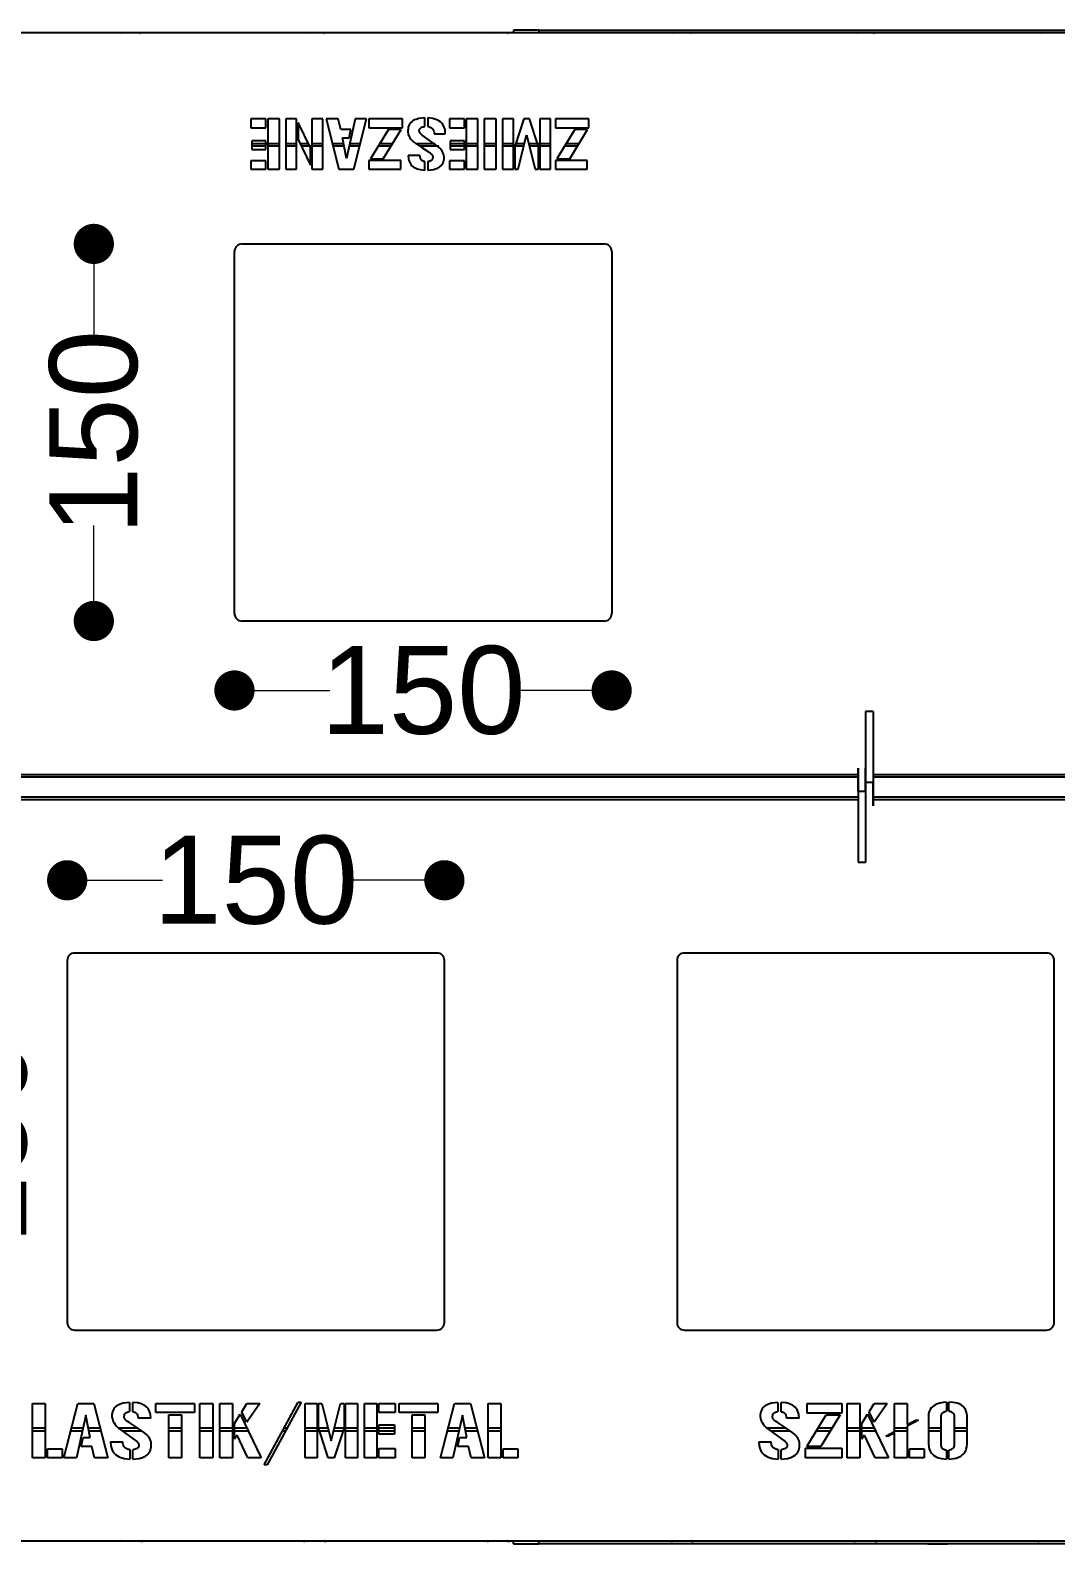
# Model space of a CAD drawing. Header units: millimetres. Extents: x 10366 to 13995, y 24552 to 29685.
# Drawn here: x 12504 to 12911, y 26427 to 27029 of the extents above; entities that cross this region are included whole.
import ezdxf

# ---------------------------------------------------------------- set-up
doc = ezdxf.new("R2010")
doc.units = ezdxf.units.MM
doc.header["$LTSCALE"] = 3
doc.layers.add('DomyÅ›lny', color=7, linetype='Continuous')
doc.styles.get("Standard").update_dxf_attribs({"font": 'arial.ttf'})
doc.dimstyles.new('MATEUSZ', dxfattribs={"dimtxt": 35, "dimasz": 16, "dimexe": 0.18, "dimexo": 0.0625, "dimgap": 0.09, "dimtad": 0, "dimdec": 0, "dimdsep": 46, "dimtxsty": 'Standard', "dimblk": 'DOT', "dimcen": 0.09, "dimse1": 1, "dimse2": 1, "dimadec": 0, "dimazin": 0, "dimtfac": 1, "dimtdec": 0, "dimtofl": 0, "dimtmove": 0, "dimatfit": 3, "dimfxl": 1, "dimtolj": 1, "dimtzin": 0, "dimlwd": 9, "dimlwe": 9, "dimarcsym": 0})

# ---------------------------------------------------------------- blocks, each defined once
blk = doc.blocks.new('_Dot')
at = {"color": 0, "linetype": 'ByBlock', "lineweight": -2}
blk.add_line((-0.5, 0), (-1, 0), dxfattribs=at)
at = {"color": 0, "linetype": 'ByBlock', "const_width": 0.5}
blk.add_lwpolyline([(-0.25, 0, 1), (0.25, 0, 1)], format="xyb", close=True, dxfattribs=at)
blk = doc.blocks.new('*D21')
at = {"color": 0, "lineweight": 9, "transparency": 16777216}
for p, q in [((12600.83, 26765.96), (12622.78, 26765.96)), ((12718.83, 26765.96), (12696.88, 26765.96))]:
    blk.add_line(p, q, dxfattribs=at)
at = {"layer": 'Defpoints', "color": 0, "transparency": 16777216}
for p in [(12584.83, 26940.59), (12734.83, 26940.59), (12734.83, 26765.96)]:
    blk.add_point(p, dxfattribs=at)
at = {"color": 0, "lineweight": 9, "transparency": 16777216, "xscale": 16, "yscale": 16, "zscale": 16, "rotation": 180}
blk.add_blockref('_Dot', (12584.83, 26765.96), dxfattribs=at)
at = {"color": 0, "lineweight": 9, "transparency": 16777216, "xscale": 16, "yscale": 16, "zscale": 16}
blk.add_blockref('_Dot', (12734.83, 26765.96), dxfattribs=at)
at = {"color": 0, "transparency": 16777216, "insert": (12659.83, 26765.96), "char_height": 35, "attachment_point": 5}
blk.add_mtext('\\A1;150', dxfattribs=at)
blk = doc.blocks.new('*D22')
at = {"color": 0, "lineweight": 9, "transparency": 16777216}
for p, q in [((12528.9, 26927.59), (12528.9, 26905.64)), ((12528.9, 26809.59), (12528.9, 26831.54))]:
    blk.add_line(p, q, dxfattribs=at)
at = {"layer": 'Defpoints', "color": 0, "transparency": 16777216}
for p in [(12587.83, 26943.59), (12528.9, 26793.59), (12587.83, 26793.59)]:
    blk.add_point(p, dxfattribs=at)
at = {"color": 0, "lineweight": 9, "transparency": 16777216, "xscale": 16, "yscale": 16, "zscale": 16}
for p, rotation in [((12528.9, 26943.59), 90), ((12528.9, 26793.59), 270)]:
    blk.add_blockref('_Dot', p, dxfattribs=dict(at, rotation=rotation))
at = {"color": 0, "transparency": 16777216, "insert": (12528.9, 26868.59), "char_height": 35, "attachment_point": 5, "rotation": 90}
blk.add_mtext('\\A1;150', dxfattribs=at)
blk = doc.blocks.new('*D23')
at = {"color": 0, "lineweight": 9, "transparency": 16777216}
for p, q in [((12484.83, 26645.53), (12484.83, 26623.58)), ((12484.83, 26527.53), (12484.83, 26549.49))]:
    blk.add_line(p, q, dxfattribs=at)
at = {"layer": 'Defpoints', "color": 0, "transparency": 16777216}
for p in [(12665.31, 26661.53), (12484.83, 26511.53), (12665.31, 26511.53)]:
    blk.add_point(p, dxfattribs=at)
at = {"color": 0, "lineweight": 9, "transparency": 16777216, "xscale": 16, "yscale": 16, "zscale": 16}
for p, rotation in [((12484.83, 26661.53), 90), ((12484.83, 26511.53), 270)]:
    blk.add_blockref('_Dot', p, dxfattribs=dict(at, rotation=rotation))
at = {"color": 0, "transparency": 16777216, "insert": (12484.83, 26586.53), "char_height": 35, "attachment_point": 5, "rotation": 90}
blk.add_mtext('\\A1;150', dxfattribs=at)
blk = doc.blocks.new('*D24')
at = {"color": 0, "lineweight": 9, "transparency": 16777216}
for p, q in [((12534.31, 26690.46), (12556.26, 26690.46)), ((12652.31, 26690.46), (12630.36, 26690.46))]:
    blk.add_line(p, q, dxfattribs=at)
at = {"layer": 'Defpoints', "color": 0, "transparency": 16777216}
for p in [(12668.31, 26690.46), (12518.31, 26658.53), (12668.31, 26658.53)]:
    blk.add_point(p, dxfattribs=at)
at = {"color": 0, "lineweight": 9, "transparency": 16777216, "xscale": 16, "yscale": 16, "zscale": 16, "rotation": 180}
blk.add_blockref('_Dot', (12518.31, 26690.46), dxfattribs=at)
at = {"color": 0, "lineweight": 9, "transparency": 16777216, "xscale": 16, "yscale": 16, "zscale": 16}
blk.add_blockref('_Dot', (12668.31, 26690.46), dxfattribs=at)
at = {"color": 0, "transparency": 16777216, "insert": (12593.31, 26690.46), "char_height": 35, "attachment_point": 5}
blk.add_mtext('\\A1;150', dxfattribs=at)

msp = doc.modelspace()

# ---------------------------------------------------------------- linework, layer by layer
at = {"layer": 'DomyÅ›lny'}
for p, q in [((13232.81, 27027.56), (12438.81, 27027.56)), ((12695.81, 27028.56), (12695.81, 27027.56)), ((12705.81, 27028.56), (12965.81, 27028.56)), ((12705.81, 27028.56), (12705.81, 27027.56)), ((12660.57, 26990.24), (12660.57, 26993.69)), ((12661.67, 26993.69), (12661.67, 26990.23)), ((12591.35, 26993.27), (12591.35, 26989.82)), ((12597.35, 26993.27), (12591.35, 26993.27)), ((12591.35, 26989.82), (12597.35, 26989.82)), ((12597.35, 26989.82), (12597.35, 26993.27)), ((12598.06, 26993.27), (12598.06, 26973.27)), ((12602.68, 26993.27), (12598.06, 26993.27)), ((12602.68, 26973.27), (12602.68, 26993.27)), ((12605.21, 26993.27), (12605.21, 26973.27)), ((12609.54, 26993.27), (12605.21, 26993.27)), ((12609.55, 26973.27), (12609.54, 26993.27)), ((12610.12, 26991.92), (12610.12, 26985.06)), ((12615.08, 26981.81), (12610.12, 26991.92)), ((12615.65, 26993.27), (12615.65, 26973.27)), ((12619.94, 26993.27), (12615.65, 26993.27)), ((12619.94, 26973.27), (12619.94, 26993.27)), ((12621.33, 26993.27), (12626.4, 26973.27)), ((12626.13, 26993.27), (12621.33, 26993.27)), ((12627.1, 26989.06), (12626.13, 26993.27)), ((12631.06, 26989.06), (12627.1, 26989.06)), ((12632.83, 26993.27), (12629.33, 26977.62)), ((12630.38, 26985.76), (12631.06, 26989.06)), ((12632.32, 26973.27), (12637.39, 26993.27)), ((12637.39, 26993.27), (12632.83, 26993.27)), ((12638.32, 26993.27), (12638.32, 26989.73)), ((12651.64, 26993.27), (12638.32, 26993.27)), ((12638.32, 26989.73), (12651.67, 26989.73)), ((12646.04, 26989.04), (12638.91, 26977.46)), ((12643.99, 26977.46), (12651.13, 26989.04)), ((12651.13, 26989.04), (12646.04, 26989.04)), ((12651.67, 26989.73), (12651.64, 26993.27)), ((12670.28, 26993.27), (12670.28, 26989.82)), ((12676.29, 26993.27), (12670.28, 26993.27)), ((12670.28, 26989.82), (12676.29, 26989.82)), ((12676.29, 26989.82), (12676.29, 26993.27)), ((12676.99, 26993.27), (12676.99, 26973.27)), ((12681.61, 26993.27), (12676.99, 26993.27)), ((12681.61, 26973.27), (12681.61, 26993.27)), ((12688.87, 26993.27), (12684.16, 26993.27)), ((12684.16, 26993.27), (12684.16, 26973.27)), ((12688.87, 26973.27), (12688.87, 26993.27)), ((12691.39, 26993.27), (12691.39, 26973.27)), ((12695.73, 26993.27), (12691.39, 26993.27)), ((12695.73, 26973.27), (12695.73, 26993.27)), ((12699.94, 26993.27), (12696.26, 26982.29)), ((12702.12, 26993.27), (12699.94, 26993.27)), ((12705.69, 26982.17), (12702.12, 26993.27)), ((12706.2, 26993.27), (12706.2, 26973.27)), ((12710.51, 26993.27), (12706.2, 26993.27)), ((12710.51, 26973.27), (12710.51, 26993.27)), ((12712.46, 26993.27), (12712.46, 26989.73)), ((12725.77, 26993.27), (12712.46, 26993.27)), ((12712.46, 26989.73), (12725.8, 26989.73)), ((12720.17, 26989.04), (12713.05, 26977.46)), ((12718.13, 26977.46), (12725.26, 26989.04)), ((12725.26, 26989.04), (12720.17, 26989.04)), ((12725.8, 26989.73), (12725.77, 26993.27)), ((12597.35, 26984.53), (12591.69, 26984.53)), ((12591.69, 26984.53), (12591.69, 26981.19)), ((12591.69, 26983.59), (12598.06, 26983.59)), ((12591.69, 26982.59), (12597.35, 26982.59)), ((12597.35, 26981.19), (12597.35, 26984.53)), ((12598.06, 26983.59), (12602.68, 26983.59)), ((12598.06, 26982.59), (12602.68, 26982.59)), ((12605.21, 26983.59), (12609.54, 26983.59)), ((12605.21, 26982.59), (12609.54, 26982.59)), ((12610.12, 26985.06), (12615.08, 26974.86)), ((12610.83, 26983.59), (12614.21, 26983.59)), ((12611.32, 26982.59), (12615.65, 26982.59)), ((12615.08, 26974.86), (12615.08, 26981.81)), ((12615.65, 26983.59), (12619.94, 26983.59)), ((12615.65, 26982.59), (12619.94, 26982.59)), ((12623.79, 26983.59), (12628.16, 26983.59)), ((12624.04, 26982.59), (12628.36, 26982.59)), ((12627.74, 26985.76), (12630.38, 26985.76)), ((12629.33, 26977.62), (12627.74, 26985.76)), ((12630.44, 26982.59), (12634.68, 26982.59)), ((12630.66, 26983.59), (12634.94, 26983.59)), ((12642.07, 26982.59), (12647.15, 26982.59)), ((12642.68, 26983.59), (12647.77, 26983.59)), ((12657.02, 26983.59), (12664.63, 26983.59)), ((12658.42, 26982.59), (12666.12, 26982.59)), ((12664.24, 26987.35), (12668.67, 26987.35)), ((12676.29, 26984.53), (12670.63, 26984.53)), ((12670.63, 26984.53), (12670.63, 26981.19)), ((12670.63, 26983.59), (12676.99, 26983.59)), ((12670.63, 26982.59), (12676.29, 26982.59)), ((12676.29, 26981.19), (12676.29, 26984.53)), ((12676.99, 26983.59), (12681.61, 26983.59)), ((12676.99, 26982.59), (12681.61, 26982.59)), ((12684.16, 26983.59), (12688.87, 26983.59)), ((12684.16, 26982.59), (12688.87, 26982.59)), ((12691.39, 26983.59), (12695.73, 26983.59)), ((12691.39, 26982.59), (12699.87, 26982.59)), ((12696.26, 26982.29), (12696.26, 26973.27)), ((12696.69, 26983.59), (12700.12, 26983.59)), ((12697.59, 26973.27), (12700.96, 26987.02)), ((12700.96, 26987.02), (12704.39, 26973.27)), ((12701.82, 26983.59), (12706.2, 26983.59)), ((12702.07, 26982.59), (12706.2, 26982.59)), ((12705.69, 26973.27), (12705.69, 26982.17)), ((12706.2, 26983.59), (12710.51, 26983.59)), ((12706.2, 26982.59), (12710.51, 26982.59)), ((12716.2, 26982.59), (12721.29, 26982.59)), ((12716.82, 26983.59), (12721.9, 26983.59)), ((12597.35, 26976.62), (12591.35, 26976.62)), ((12591.35, 26976.62), (12591.35, 26973.27)), ((12591.69, 26981.19), (12597.35, 26981.19)), ((12597.35, 26973.27), (12597.35, 26976.62)), ((12650.95, 26976.81), (12638.32, 26976.81)), ((12638.32, 26976.81), (12638.32, 26973.27)), ((12638.91, 26977.46), (12643.99, 26977.46)), ((12650.95, 26973.27), (12650.95, 26976.81)), ((12658.6, 26978.71), (12653.95, 26978.7)), ((12660.57, 26972.94), (12660.57, 26976.32)), ((12661.71, 26976.3), (12661.71, 26972.94)), ((12676.29, 26976.62), (12670.28, 26976.62)), ((12670.28, 26976.62), (12670.28, 26973.27)), ((12670.63, 26981.19), (12676.29, 26981.19)), ((12676.29, 26973.27), (12676.29, 26976.62)), ((12725.08, 26976.81), (12712.46, 26976.81)), ((12712.46, 26976.81), (12712.46, 26973.27)), ((12713.05, 26977.46), (12718.13, 26977.46)), ((12725.08, 26973.27), (12725.08, 26976.81)), ((12591.35, 26973.27), (12597.35, 26973.27)), ((12598.06, 26973.27), (12602.68, 26973.27)), ((12605.21, 26973.27), (12609.55, 26973.27)), ((12615.65, 26973.27), (12619.94, 26973.27)), ((12626.4, 26973.27), (12632.32, 26973.27)), ((12638.32, 26973.27), (12650.95, 26973.27)), ((12670.28, 26973.27), (12676.29, 26973.27)), ((12676.99, 26973.27), (12681.61, 26973.27)), ((12684.16, 26973.27), (12688.87, 26973.27)), ((12691.39, 26973.27), (12695.73, 26973.27)), ((12696.26, 26973.27), (12697.59, 26973.27)), ((12704.39, 26973.27), (12705.69, 26973.27)), ((12706.2, 26973.27), (12710.51, 26973.27)), ((12712.46, 26973.27), (12725.08, 26973.27)), ((12584.83, 26796.59), (12584.83, 26940.59)), ((12587.83, 26943.59), (12731.83, 26943.59)), ((12734.83, 26940.59), (12734.83, 26796.59)), ((12731.83, 26793.59), (12587.83, 26793.59)), ((12838.81, 26757.56), (12835.81, 26757.56)), ((12835.81, 26757.56), (12835.81, 26729.3)), ((12838.81, 26757.56), (12838.81, 26729.3)), ((12480.42, 26732.56), (12832.81, 26732.56)), ((12480.42, 26731.56), (12832.81, 26731.56)), ((12838.81, 26729.3), (12835.81, 26729.3)), ((12838.81, 26732.56), (13191.2, 26732.56)), ((12838.81, 26731.56), (13191.2, 26731.56)), ((12832.81, 26723.56), (12480.42, 26723.56)), ((12832.81, 26725.82), (12832.81, 26697.56)), ((12835.81, 26725.82), (12832.81, 26725.82)), ((12835.81, 26725.82), (12835.81, 26697.56)), ((13191.2, 26723.56), (12838.81, 26723.56)), ((12480.42, 26722.56), (12832.81, 26722.56)), ((12838.81, 26722.56), (13191.2, 26722.56)), ((12835.81, 26697.56), (12832.81, 26697.56)), ((12518.31, 26658.53), (12518.31, 26514.53)), ((12665.31, 26661.53), (12521.31, 26661.53)), ((12668.31, 26514.53), (12668.31, 26658.53)), ((12760.81, 26658.53), (12760.81, 26514.53)), ((12907.81, 26661.53), (12763.81, 26661.53)), ((12910.81, 26514.53), (12910.81, 26658.53)), ((12521.31, 26511.53), (12665.31, 26511.53)), ((12763.81, 26511.53), (12907.81, 26511.53)), ((12504.56, 26482.4), (12509.54, 26482.4)), ((12504.56, 26460.67), (12504.56, 26482.4)), ((12509.54, 26482.4), (12509.54, 26460.67)), ((12517, 26460.67), (12522.51, 26482.4)), ((12522.51, 26482.4), (12528.94, 26482.4)), ((12528.94, 26482.4), (12534.44, 26460.67)), ((12543.14, 26482.76), (12543.14, 26479.11)), ((12544.37, 26479.09), (12544.37, 26482.76)), ((12553.53, 26482.4), (12568.98, 26482.4)), ((12553.53, 26478.76), (12553.53, 26482.4)), ((12568.98, 26482.4), (12568.98, 26478.76)), ((12571.1, 26460.67), (12571.1, 26482.4)), ((12571.1, 26482.4), (12576.22, 26482.4)), ((12576.22, 26482.4), (12576.22, 26460.67)), ((12578.98, 26460.67), (12578.98, 26482.4)), ((12578.98, 26482.4), (12584.02, 26482.4)), ((12584.02, 26482.4), (12584.02, 26460.67)), ((12587.73, 26479.03), (12589.7, 26482.4)), ((12589.7, 26482.4), (12594.94, 26482.4)), ((12594.94, 26482.4), (12589.74, 26474.9)), ((12596.68, 26457.89), (12610.19, 26482.89)), ((12611.42, 26482.89), (12597.9, 26457.89)), ((12610.19, 26482.89), (12611.42, 26482.89)), ((12612.98, 26482.4), (12617.66, 26482.4)), ((12612.98, 26460.67), (12612.98, 26482.4)), ((12617.66, 26482.4), (12617.66, 26460.67)), ((12618.21, 26472.74), (12618.21, 26482.4)), ((12618.21, 26482.4), (12619.62, 26482.4)), ((12619.62, 26482.4), (12623.35, 26467.46)), ((12623.35, 26467.46), (12627.02, 26482.4)), ((12627.02, 26482.4), (12628.46, 26482.4)), ((12628.46, 26482.4), (12628.46, 26472.6)), ((12629.03, 26482.4), (12633.75, 26482.4)), ((12629.03, 26460.67), (12629.03, 26482.4)), ((12633.75, 26482.4), (12633.75, 26460.67)), ((12636.48, 26482.4), (12641.5, 26482.4)), ((12636.48, 26460.67), (12636.48, 26482.4)), ((12641.5, 26482.4), (12641.5, 26460.67)), ((12642.27, 26478.76), (12642.27, 26482.4)), ((12642.27, 26482.4), (12648.79, 26482.4)), ((12648.79, 26482.4), (12648.79, 26478.76)), ((12650.3, 26482.4), (12665.75, 26482.4)), ((12650.3, 26478.76), (12650.3, 26482.4)), ((12665.75, 26482.4), (12665.75, 26478.76)), ((12666.76, 26460.67), (12672.27, 26482.4)), ((12672.27, 26482.4), (12678.7, 26482.4)), ((12678.7, 26482.4), (12684.2, 26460.67)), ((12685.72, 26482.4), (12690.7, 26482.4)), ((12685.72, 26460.67), (12685.72, 26482.4)), ((12690.7, 26482.4), (12690.7, 26460.67)), ((12800.95, 26482.76), (12800.95, 26479.11)), ((12802.18, 26479.09), (12802.18, 26482.76)), ((12812.63, 26478.55), (12812.63, 26482.4)), ((12812.63, 26482.4), (12826.35, 26482.4)), ((12826.35, 26482.4), (12826.35, 26478.55)), ((12828.47, 26460.67), (12828.47, 26482.4)), ((12828.47, 26482.4), (12833.5, 26482.4)), ((12833.5, 26482.4), (12833.5, 26460.67)), ((12837.21, 26479.03), (12839.18, 26482.4)), ((12839.18, 26482.4), (12844.43, 26482.4)), ((12844.43, 26482.4), (12839.23, 26474.9)), ((12847.34, 26482.4), (12852.33, 26482.4)), ((12847.34, 26471.25), (12847.34, 26482.4)), ((12852.33, 26482.4), (12852.33, 26473.93)), ((12867.98, 26482.86), (12867.98, 26479.32)), ((12868.85, 26479.33), (12868.85, 26482.88)), ((12525.75, 26477.68), (12521.95, 26460.67)), ((12527.48, 26468.83), (12525.75, 26477.68)), ((12551.57, 26476.51), (12546.52, 26476.49)), ((12568.98, 26478.76), (12553.53, 26478.76)), ((12558.72, 26460.67), (12558.72, 26477.87)), ((12558.72, 26477.87), (12563.75, 26477.87)), ((12563.75, 26477.87), (12563.75, 26460.67)), ((12584.83, 26474.43), (12587.08, 26478.15)), ((12587.08, 26478.15), (12595.42, 26460.67)), ((12589.74, 26474.9), (12587.73, 26479.03)), ((12648.79, 26478.76), (12642.27, 26478.76)), ((12665.75, 26478.76), (12650.3, 26478.76)), ((12655.49, 26460.67), (12655.49, 26477.87)), ((12655.49, 26477.87), (12660.52, 26477.87)), ((12660.52, 26477.87), (12660.52, 26460.67)), ((12675.51, 26477.68), (12671.71, 26460.67)), ((12677.24, 26468.83), (12675.51, 26477.68)), ((12809.37, 26476.51), (12804.33, 26476.49)), ((12812.44, 26465.27), (12820.19, 26477.84)), ((12826.35, 26478.55), (12812.63, 26478.55)), ((12825.71, 26477.84), (12817.97, 26465.27)), ((12820.19, 26477.84), (12825.71, 26477.84)), ((12834.31, 26474.43), (12836.57, 26478.15)), ((12836.57, 26478.15), (12844.91, 26460.67)), ((12839.23, 26474.9), (12837.21, 26479.03)), ((12509.54, 26472.53), (12504.56, 26472.53)), ((12504.56, 26471.53), (12509.54, 26471.53)), ((12519.75, 26471.53), (12524.38, 26471.53)), ((12524.6, 26472.53), (12520.01, 26472.53)), ((12531.44, 26472.53), (12526.76, 26472.53)), ((12526.95, 26471.53), (12531.69, 26471.53)), ((12546.35, 26472.53), (12538.76, 26472.53)), ((12540.27, 26471.53), (12547.73, 26471.53)), ((12563.75, 26472.53), (12558.72, 26472.53)), ((12558.72, 26471.53), (12563.75, 26471.53)), ((12576.22, 26472.53), (12571.1, 26472.53)), ((12571.1, 26471.53), (12576.22, 26471.53)), ((12584.02, 26472.53), (12578.98, 26472.53)), ((12578.98, 26471.53), (12584.02, 26471.53)), ((12584.83, 26468.2), (12584.83, 26474.43)), ((12589.76, 26472.53), (12584.83, 26472.53)), ((12584.83, 26471.53), (12590.24, 26471.53)), ((12604.05, 26471.53), (12605.28, 26471.53)), ((12605.82, 26472.53), (12604.59, 26472.53)), ((12617.66, 26472.53), (12612.98, 26472.53)), ((12612.98, 26471.53), (12618.6, 26471.53)), ((12622.09, 26460.67), (12618.21, 26472.74)), ((12622.09, 26472.53), (12618.28, 26472.53)), ((12618.64, 26471.53), (12622.34, 26471.53)), ((12624.35, 26471.53), (12628.1, 26471.53)), ((12628.46, 26472.6), (12624.46, 26460.67)), ((12633.75, 26472.53), (12624.6, 26472.53)), ((12629.03, 26471.53), (12633.75, 26471.53)), ((12641.5, 26472.53), (12636.48, 26472.53)), ((12636.48, 26471.53), (12642.27, 26471.53)), ((12648.41, 26472.53), (12641.5, 26472.53)), ((12642.27, 26470.17), (12642.27, 26473.8)), ((12642.27, 26473.8), (12648.41, 26473.8)), ((12642.27, 26471.53), (12648.41, 26471.53)), ((12648.41, 26470.17), (12642.27, 26470.17)), ((12648.41, 26473.8), (12648.41, 26470.17)), ((12660.52, 26472.53), (12655.49, 26472.53)), ((12655.49, 26471.53), (12660.52, 26471.53)), ((12669.51, 26471.53), (12674.14, 26471.53)), ((12674.36, 26472.53), (12669.77, 26472.53)), ((12681.2, 26472.53), (12676.52, 26472.53)), ((12676.71, 26471.53), (12681.45, 26471.53)), ((12690.7, 26472.53), (12685.72, 26472.53)), ((12685.72, 26471.53), (12690.7, 26471.53)), ((12804.16, 26472.53), (12796.57, 26472.53)), ((12798.08, 26471.53), (12805.54, 26471.53)), ((12816.3, 26471.53), (12821.82, 26471.53)), ((12822.44, 26472.53), (12816.92, 26472.53)), ((12833.47, 26472.53), (12828.47, 26472.53)), ((12828.47, 26471.53), (12834.31, 26471.53)), ((12839.25, 26472.53), (12833.5, 26472.53)), ((12834.31, 26468.2), (12834.31, 26474.43)), ((12834.31, 26471.53), (12839.72, 26471.53)), ((12843.8, 26469.35), (12847.34, 26471.25)), ((12847.34, 26470.67), (12844.88, 26469.35)), ((12852.33, 26472.53), (12847.34, 26472.53)), ((12847.34, 26471.53), (12852.33, 26471.53)), ((12847.34, 26460.67), (12847.34, 26470.67)), ((12852.33, 26473.93), (12855.75, 26475.76)), ((12856.84, 26475.76), (12852.33, 26473.34)), ((12852.33, 26473.34), (12852.33, 26460.67)), ((12855.75, 26475.76), (12856.84, 26475.76)), ((12865.87, 26472.53), (12860.75, 26472.53)), ((12860.75, 26471.53), (12865.87, 26471.53)), ((12876.22, 26472.53), (12871.05, 26472.53)), ((12871.05, 26471.53), (12876.22, 26471.53)), ((12510.51, 26460.67), (12510.51, 26464.31)), ((12510.51, 26464.31), (12516.29, 26464.31)), ((12516.29, 26464.31), (12516.29, 26460.67)), ((12523.88, 26465.25), (12524.61, 26468.83)), ((12528.17, 26465.25), (12523.88, 26465.25)), ((12524.61, 26468.83), (12527.48, 26468.83)), ((12529.23, 26460.67), (12528.17, 26465.25)), ((12535.58, 26467.1), (12540.39, 26467.1)), ((12543.18, 26463.98), (12543.18, 26460.22)), ((12544.37, 26460.22), (12544.37, 26463.96)), ((12585.87, 26469.76), (12584.83, 26468.2)), ((12590.09, 26460.67), (12585.87, 26469.76)), ((12642.27, 26460.67), (12642.27, 26464.43)), ((12642.27, 26464.43), (12648.79, 26464.43)), ((12648.79, 26464.43), (12648.79, 26460.67)), ((12673.64, 26465.25), (12674.37, 26468.83)), ((12677.93, 26465.25), (12673.64, 26465.25)), ((12674.37, 26468.83), (12677.24, 26468.83)), ((12678.98, 26460.67), (12677.93, 26465.25)), ((12691.67, 26460.67), (12691.67, 26464.31)), ((12691.67, 26464.31), (12697.45, 26464.31)), ((12697.45, 26464.31), (12697.45, 26460.67)), ((12793.39, 26467.1), (12798.2, 26467.1)), ((12800.99, 26463.98), (12800.99, 26460.22)), ((12802.18, 26460.22), (12802.18, 26463.96)), ((12811.85, 26464.52), (12826.35, 26464.52)), ((12811.88, 26460.67), (12811.85, 26464.52)), ((12817.97, 26465.27), (12812.44, 26465.27)), ((12826.35, 26464.52), (12826.35, 26460.67)), ((12835.35, 26469.76), (12834.31, 26468.2)), ((12839.57, 26460.67), (12835.35, 26469.76)), ((12844.88, 26469.35), (12843.8, 26469.35)), ((12853.29, 26460.67), (12853.29, 26464.31)), ((12853.29, 26464.31), (12859.07, 26464.31)), ((12859.07, 26464.31), (12859.07, 26460.67)), ((12509.54, 26460.67), (12504.56, 26460.67)), ((12516.29, 26460.67), (12510.51, 26460.67)), ((12521.95, 26460.67), (12517, 26460.67)), ((12534.44, 26460.67), (12529.23, 26460.67)), ((12563.75, 26460.67), (12558.72, 26460.67)), ((12576.22, 26460.67), (12571.1, 26460.67)), ((12584.02, 26460.67), (12578.98, 26460.67)), ((12595.42, 26460.67), (12590.09, 26460.67)), ((12617.66, 26460.67), (12612.98, 26460.67)), ((12624.46, 26460.67), (12622.09, 26460.67)), ((12633.75, 26460.67), (12629.03, 26460.67)), ((12641.5, 26460.67), (12636.48, 26460.67)), ((12648.79, 26460.67), (12642.27, 26460.67)), ((12660.52, 26460.67), (12655.49, 26460.67)), ((12671.71, 26460.67), (12666.76, 26460.67)), ((12684.2, 26460.67), (12678.98, 26460.67)), ((12690.7, 26460.67), (12685.72, 26460.67)), ((12697.45, 26460.67), (12691.67, 26460.67)), ((12826.35, 26460.67), (12811.88, 26460.67)), ((12833.5, 26460.67), (12828.47, 26460.67)), ((12844.91, 26460.67), (12839.57, 26460.67)), ((12852.33, 26460.67), (12847.34, 26460.67)), ((12859.07, 26460.67), (12853.29, 26460.67)), ((12867.98, 26463.74), (12867.98, 26460.25)), ((12868.85, 26460.25), (12868.85, 26463.74)), ((12597.9, 26457.89), (12596.68, 26457.89)), ((13232.81, 26427.56), (12438.81, 26427.56)), ((12695.81, 26426.56), (12695.81, 26427.56)), ((12705.81, 26426.56), (12705.81, 26427.56)), ((12965.81, 26426.56), (12705.81, 26426.56))]:
    msp.add_line(p, q, dxfattribs=at)
for points in [[(12539.63, 27027.4, 0), (12539.08, 27027.52, 0), (12538.53, 27027.56, 0)], [(12705.81, 27028.56, 0), (12695.81, 27028.56, 0)], [(12660.57, 26993.69, 0), (12658.19, 26993.44, 0), (12657.04, 26993.12, 0), (12656.48, 26992.9, 0), (12655.95, 26992.62, 0), (12655.45, 26992.28, 0), (12655, 26991.89, 0), (12654.62, 26991.42, 0), (12654.31, 26990.91, 0), (12654.08, 26990.36, 0), (12653.92, 26989.78, 0), (12653.84, 26989.18, 0), (12653.81, 26988.59, 0)], [(12668.67, 26987.35, 0), (12668.57, 26988.69, 0), (12668.44, 26989.35, 0), (12668.24, 26989.99, 0), (12667.97, 26990.6, 0), (12667.62, 26991.18, 0), (12667.19, 26991.69, 0), (12666.7, 26992.15, 0), (12666.16, 26992.54, 0), (12665.57, 26992.86, 0), (12664.95, 26993.11, 0), (12663.66, 26993.47, 0), (12661.67, 26993.69, 0)], [(12653.81, 26988.59, 0), (12653.82, 26988.1, 0), (12653.87, 26987.62, 0), (12653.97, 26987.15, 0), (12654.12, 26986.69, 0), (12654.31, 26986.25, 0), (12654.55, 26985.83, 0), (12654.83, 26985.44, 0), (12655.48, 26984.73, 0), (12656.22, 26984.12, 0), (12659.38, 26981.92, 0), (12661.97, 26980.17, 0), (12662.62, 26979.73, 0), (12662.95, 26979.52, 0), (12663.1, 26979.4, 0), (12663.25, 26979.27, 0), (12663.38, 26979.12, 0), (12663.48, 26978.95, 0), (12663.56, 26978.78, 0), (12663.62, 26978.59, 0), (12663.65, 26978.4, 0), (12663.66, 26978.2, 0), (12663.65, 26978, 0), (12663.63, 26977.81, 0)], [(12658.32, 26988.64, 0), (12658.33, 26988.83, 0), (12658.37, 26989.02, 0), (12658.43, 26989.21, 0), (12658.52, 26989.38, 0), (12658.63, 26989.53, 0), (12658.77, 26989.67, 0), (12658.92, 26989.79, 0), (12659.09, 26989.89, 0), (12659.26, 26989.97, 0), (12659.62, 26990.1, 0), (12660, 26990.18, 0), (12660.57, 26990.24, 0)], [(12659.51, 26986.84, 0), (12659.08, 26987.19, 0), (12658.89, 26987.39, 0), (12658.72, 26987.61, 0), (12658.57, 26987.85, 0), (12658.46, 26988.1, 0), (12658.37, 26988.37, 0), (12658.32, 26988.64, 0)], [(12661.67, 26990.23, 0), (12662.2, 26990.14, 0), (12662.71, 26989.98, 0), (12662.95, 26989.86, 0), (12663.18, 26989.72, 0), (12663.39, 26989.55, 0), (12663.58, 26989.36, 0), (12663.74, 26989.14, 0), (12663.88, 26988.91, 0), (12663.99, 26988.67, 0), (12664.08, 26988.41, 0), (12664.19, 26987.89, 0), (12664.24, 26987.35, 0)], [(12665.73, 26982.33, 0), (12659.51, 26986.84, 0)], [(12668.21, 26978.07, 0), (12668.09, 26978.69, 0), (12667.91, 26979.3, 0), (12667.68, 26979.89, 0), (12667.39, 26980.45, 0), (12667.05, 26980.98, 0), (12666.65, 26981.47, 0), (12666.21, 26981.92, 0), (12665.73, 26982.33, 0)], [(12653.95, 26978.7, 0), (12654.04, 26977.45, 0), (12654.17, 26976.84, 0), (12654.37, 26976.25, 0), (12654.64, 26975.69, 0), (12654.98, 26975.17, 0), (12655.39, 26974.7, 0), (12655.86, 26974.29, 0), (12656.38, 26973.95, 0), (12656.93, 26973.67, 0), (12657.51, 26973.44, 0), (12658.72, 26973.13, 0), (12660.57, 26972.94, 0)], [(12660.57, 26976.32, 0), (12660.15, 26976.4, 0), (12659.95, 26976.47, 0), (12659.75, 26976.55, 0), (12659.56, 26976.65, 0), (12659.38, 26976.78, 0), (12659.22, 26976.92, 0), (12659.07, 26977.08, 0), (12658.95, 26977.26, 0), (12658.85, 26977.45, 0), (12658.77, 26977.65, 0), (12658.66, 26978.07, 0), (12658.6, 26978.71, 0)], [(12661.71, 26972.94, 0), (12662.88, 26973.02, 0), (12664.04, 26973.2, 0), (12665.16, 26973.53, 0), (12665.71, 26973.76, 0), (12666.22, 26974.05, 0), (12666.69, 26974.4, 0), (12667.12, 26974.81, 0), (12667.47, 26975.27, 0), (12667.76, 26975.79, 0), (12667.97, 26976.33, 0), (12668.11, 26976.91, 0), (12668.19, 26977.49, 0), (12668.21, 26978.07, 0)], [(12663.63, 26977.81, 0), (12663.62, 26977.64, 0), (12663.59, 26977.47, 0), (12663.54, 26977.31, 0), (12663.47, 26977.16, 0), (12663.38, 26977.01, 0), (12663.27, 26976.88, 0), (12663.14, 26976.77, 0), (12663, 26976.67, 0), (12662.85, 26976.59, 0), (12662.54, 26976.46, 0), (12662.21, 26976.38, 0), (12661.71, 26976.3, 0)], [(12832.81, 26725.82, 0), (12832.81, 26735.06, 0)], [(12832.81, 26735.06, 0), (12832.81, 26735.06, 0), (12832.81, 26735.06, 0), (12832.81, 26735.06, 0), (12832.81, 26735.06, 0), (12832.81, 26735.06, 0), (12832.81, 26735.06, 0), (12832.81, 26735.06, 0), (12832.81, 26735.06, 0), (12832.81, 26735.06, 0), (12832.81, 26735.06, 0), (12832.81, 26735.05, 0), (12832.81, 26735, 0), (12832.81, 26734.76, 0), (12832.81, 26732.45, 0), (12832.81, 26725.82, 0)], [(12835.81, 26725.82, 0), (12835.81, 26735.06, 0)], [(12835.81, 26735.06, 0), (12835.81, 26735.06, 0), (12835.81, 26735.06, 0), (12835.81, 26735.06, 0), (12835.81, 26735.06, 0), (12835.81, 26735.06, 0), (12835.81, 26735.06, 0), (12835.81, 26735.06, 0), (12835.81, 26735.06, 0), (12835.81, 26735.06, 0), (12835.81, 26735.06, 0), (12835.81, 26735.05, 0), (12835.81, 26735, 0), (12835.81, 26734.76, 0), (12835.81, 26732.45, 0), (12835.81, 26725.82, 0)], [(12835.81, 26729.3, 0), (12835.81, 26720.06, 0)], [(12838.81, 26729.3, 0), (12838.81, 26720.06, 0)], [(12838.81, 26720.06, 0), (12838.81, 26720.06, 0), (12838.81, 26720.06, 0), (12838.81, 26720.06, 0), (12838.81, 26720.06, 0), (12838.81, 26720.06, 0), (12838.81, 26720.06, 0), (12838.81, 26720.06, 0), (12838.81, 26720.06, 0), (12838.81, 26720.06, 0), (12838.81, 26720.06, 0), (12838.81, 26720.08, 0), (12838.81, 26720.13, 0), (12838.81, 26720.36, 0), (12838.81, 26722.68, 0), (12838.81, 26729.3, 0)], [(12543.14, 26482.76, 0), (12541.87, 26482.67, 0), (12540.61, 26482.48, 0), (12539.38, 26482.12, 0), (12538.79, 26481.87, 0), (12538.24, 26481.55, 0), (12537.72, 26481.18, 0), (12537.27, 26480.73, 0), (12536.88, 26480.23, 0), (12536.57, 26479.67, 0), (12536.34, 26479.07, 0), (12536.18, 26478.45, 0), (12536.1, 26477.82, 0), (12536.08, 26477.18, 0)], [(12551.57, 26476.51, 0), (12551.46, 26477.86, 0), (12551.32, 26478.52, 0), (12551.11, 26479.17, 0), (12550.82, 26479.78, 0), (12550.45, 26480.34, 0), (12550, 26480.85, 0), (12549.49, 26481.29, 0), (12548.93, 26481.66, 0), (12548.32, 26481.97, 0), (12547.69, 26482.21, 0), (12546.38, 26482.55, 0), (12544.37, 26482.76, 0)], [(12800.95, 26482.76, 0), (12799.67, 26482.67, 0), (12798.41, 26482.48, 0), (12797.19, 26482.12, 0), (12796.6, 26481.87, 0), (12796.05, 26481.55, 0), (12795.53, 26481.18, 0), (12795.07, 26480.73, 0), (12794.68, 26480.23, 0), (12794.37, 26479.67, 0), (12794.15, 26479.07, 0), (12793.99, 26478.45, 0), (12793.91, 26477.82, 0), (12793.88, 26477.18, 0)], [(12809.37, 26476.51, 0), (12809.27, 26477.86, 0), (12809.13, 26478.52, 0), (12808.92, 26479.17, 0), (12808.63, 26479.78, 0), (12808.26, 26480.34, 0), (12807.81, 26480.85, 0), (12807.3, 26481.29, 0), (12806.73, 26481.66, 0), (12806.13, 26481.97, 0), (12805.5, 26482.21, 0), (12804.19, 26482.55, 0), (12802.18, 26482.76, 0)], [(12867.98, 26482.86, 0), (12866.65, 26482.76, 0), (12865.33, 26482.53, 0), (12864.05, 26482.12, 0), (12863.45, 26481.83, 0), (12862.88, 26481.48, 0), (12862.36, 26481.06, 0), (12861.9, 26480.57, 0), (12861.52, 26480.02, 0), (12861.22, 26479.42, 0), (12861, 26478.78, 0), (12860.86, 26478.13, 0), (12860.78, 26477.46, 0), (12860.76, 26476.79, 0)], [(12868.85, 26460.25, 0), (12870.85, 26460.43, 0), (12871.83, 26460.65, 0), (12872.79, 26460.98, 0), (12873.68, 26461.44, 0), (12874.09, 26461.73, 0), (12874.47, 26462.05, 0), (12874.82, 26462.42, 0), (12875.13, 26462.81, 0), (12875.4, 26463.23, 0), (12875.63, 26463.68, 0), (12875.81, 26464.15, 0), (12876.07, 26465.12, 0), (12876.2, 26466.11, 0), (12876.22, 26474.13, 0), (12876.18, 26477.51, 0), (12876.06, 26478.36, 0), (12875.83, 26479.17, 0), (12875.49, 26479.95, 0), (12875.27, 26480.31, 0), (12875.02, 26480.65, 0), (12874.74, 26480.97, 0), (12874.43, 26481.26, 0), (12873.75, 26481.76, 0), (12872.99, 26482.15, 0), (12872.2, 26482.44, 0), (12871.38, 26482.64, 0), (12870.54, 26482.78, 0), (12868.85, 26482.88, 0)], [(12536.08, 26477.18, 0), (12536.21, 26476.51, 0), (12536.4, 26475.85, 0), (12536.65, 26475.21, 0), (12536.96, 26474.6, 0), (12537.34, 26474.03, 0), (12537.77, 26473.49, 0), (12538.25, 26473, 0), (12538.77, 26472.56, 0)], [(12551.72, 26465.77, 0), (12551.71, 26466.29, 0), (12551.65, 26466.81, 0), (12551.55, 26467.32, 0), (12551.39, 26467.82, 0), (12551.17, 26468.3, 0), (12550.92, 26468.75, 0), (12550.62, 26469.18, 0), (12549.91, 26469.95, 0), (12549.1, 26470.61, 0), (12545.67, 26473.01, 0), (12542.86, 26474.91, 0), (12542.15, 26475.38, 0), (12541.8, 26475.61, 0), (12541.62, 26475.74, 0), (12541.47, 26475.88, 0), (12541.33, 26476.05, 0), (12541.21, 26476.23, 0), (12541.12, 26476.42, 0), (12541.06, 26476.62, 0), (12541.03, 26476.83, 0), (12541.02, 26477.05, 0), (12541.02, 26477.26, 0), (12541.05, 26477.47, 0)], [(12541.05, 26477.47, 0), (12541.06, 26477.65, 0), (12541.1, 26477.84, 0), (12541.15, 26478.01, 0), (12541.23, 26478.18, 0), (12541.33, 26478.33, 0), (12541.45, 26478.48, 0), (12541.58, 26478.6, 0), (12541.73, 26478.71, 0), (12541.89, 26478.8, 0), (12542.23, 26478.93, 0), (12542.59, 26479.03, 0), (12543.14, 26479.11, 0)], [(12544.37, 26479.09, 0), (12544.83, 26479, 0), (12545.05, 26478.93, 0), (12545.27, 26478.84, 0), (12545.48, 26478.72, 0), (12545.67, 26478.59, 0), (12545.84, 26478.43, 0), (12546, 26478.26, 0), (12546.13, 26478.07, 0), (12546.24, 26477.86, 0), (12546.33, 26477.64, 0), (12546.45, 26477.19, 0), (12546.52, 26476.49, 0)], [(12793.88, 26477.18, 0), (12794.02, 26476.51, 0), (12794.21, 26475.85, 0), (12794.46, 26475.21, 0), (12794.77, 26474.6, 0), (12795.15, 26474.03, 0), (12795.58, 26473.49, 0), (12796.05, 26473, 0), (12796.57, 26472.56, 0)], [(12809.52, 26465.77, 0), (12809.52, 26466.29, 0), (12809.46, 26466.81, 0), (12809.35, 26467.32, 0), (12809.19, 26467.82, 0), (12808.98, 26468.3, 0), (12808.72, 26468.75, 0), (12808.42, 26469.18, 0), (12807.72, 26469.95, 0), (12806.91, 26470.61, 0), (12803.48, 26473.01, 0), (12800.67, 26474.91, 0), (12799.96, 26475.38, 0), (12799.6, 26475.61, 0), (12799.43, 26475.74, 0), (12799.27, 26475.88, 0), (12799.14, 26476.05, 0), (12799.02, 26476.23, 0), (12798.93, 26476.42, 0), (12798.87, 26476.62, 0), (12798.84, 26476.83, 0), (12798.82, 26477.05, 0), (12798.83, 26477.26, 0), (12798.86, 26477.47, 0)], [(12798.86, 26477.47, 0), (12798.87, 26477.65, 0), (12798.91, 26477.84, 0), (12798.96, 26478.01, 0), (12799.04, 26478.18, 0), (12799.14, 26478.33, 0), (12799.26, 26478.48, 0), (12799.39, 26478.6, 0), (12799.54, 26478.71, 0), (12799.7, 26478.8, 0), (12800.04, 26478.93, 0), (12800.4, 26479.03, 0), (12800.95, 26479.11, 0)], [(12802.18, 26479.09, 0), (12802.64, 26479, 0), (12802.86, 26478.93, 0), (12803.08, 26478.84, 0), (12803.28, 26478.72, 0), (12803.48, 26478.59, 0), (12803.65, 26478.43, 0), (12803.81, 26478.26, 0), (12803.94, 26478.07, 0), (12804.05, 26477.86, 0), (12804.14, 26477.64, 0), (12804.26, 26477.19, 0), (12804.33, 26476.49, 0)], [(12860.76, 26476.79, 0), (12860.78, 26466.26, 0), (12860.95, 26464.95, 0), (12861.12, 26464.32, 0), (12861.36, 26463.7, 0), (12861.67, 26463.12, 0), (12862.04, 26462.58, 0), (12862.49, 26462.09, 0), (12862.99, 26461.67, 0), (12863.54, 26461.31, 0), (12864.13, 26461.01, 0), (12864.74, 26460.77, 0), (12866.02, 26460.45, 0), (12867.98, 26460.25, 0)], [(12867.98, 26463.74, 0), (12867.43, 26463.83, 0), (12867.16, 26463.92, 0), (12866.9, 26464.03, 0), (12866.66, 26464.18, 0), (12866.45, 26464.36, 0), (12866.27, 26464.58, 0), (12866.12, 26464.82, 0), (12866.01, 26465.08, 0), (12865.94, 26465.35, 0), (12865.89, 26465.63, 0), (12865.86, 26466.19, 0), (12865.87, 26470.69, 0), (12865.87, 26475.18, 0), (12865.87, 26476.52, 0), (12865.87, 26477.18, 0), (12865.9, 26477.52, 0), (12865.97, 26477.84, 0), (12866.09, 26478.16, 0), (12866.16, 26478.31, 0), (12866.25, 26478.45, 0), (12866.35, 26478.58, 0), (12866.46, 26478.7, 0), (12866.59, 26478.81, 0), (12866.72, 26478.91, 0), (12867.02, 26479.07, 0), (12867.33, 26479.19, 0), (12867.65, 26479.27, 0), (12867.98, 26479.32, 0)], [(12868.85, 26479.33, 0), (12869.3, 26479.27, 0), (12869.74, 26479.15, 0), (12869.95, 26479.06, 0), (12870.14, 26478.95, 0), (12870.33, 26478.82, 0), (12870.49, 26478.66, 0), (12870.64, 26478.49, 0), (12870.76, 26478.3, 0), (12870.86, 26478.09, 0), (12870.93, 26477.88, 0), (12870.99, 26477.66, 0), (12871.02, 26477.44, 0), (12871.05, 26476.99, 0)], [(12871.05, 26476.99, 0), (12871.05, 26469.72, 0), (12871.05, 26466.09, 0), (12871.02, 26465.64, 0), (12870.93, 26465.19, 0), (12870.86, 26464.98, 0), (12870.76, 26464.77, 0), (12870.64, 26464.58, 0), (12870.5, 26464.41, 0), (12870.33, 26464.25, 0), (12870.15, 26464.12, 0), (12869.95, 26464.01, 0), (12869.74, 26463.92, 0), (12869.3, 26463.8, 0), (12868.85, 26463.74, 0)], [(12538.77, 26472.56, 0), (12545.53, 26467.66, 0)], [(12796.57, 26472.56, 0), (12803.34, 26467.66, 0)], [(12535.58, 26467.1, 0), (12535.68, 26465.65, 0), (12535.83, 26464.93, 0), (12536.04, 26464.24, 0), (12536.34, 26463.57, 0), (12536.72, 26462.95, 0), (12537.18, 26462.39, 0), (12537.71, 26461.89, 0), (12538.31, 26461.47, 0), (12538.94, 26461.13, 0), (12539.62, 26460.85, 0), (12541.02, 26460.46, 0), (12543.18, 26460.22, 0)], [(12543.18, 26463.98, 0), (12542.61, 26464.07, 0), (12542.05, 26464.25, 0), (12541.79, 26464.38, 0), (12541.54, 26464.53, 0), (12541.31, 26464.72, 0), (12541.11, 26464.93, 0), (12540.93, 26465.16, 0), (12540.78, 26465.41, 0), (12540.66, 26465.67, 0), (12540.56, 26465.95, 0), (12540.44, 26466.52, 0), (12540.39, 26467.1, 0)], [(12544.37, 26460.22, 0), (12546.96, 26460.49, 0), (12548.21, 26460.84, 0), (12548.82, 26461.08, 0), (12549.39, 26461.38, 0), (12549.93, 26461.75, 0), (12550.42, 26462.18, 0), (12550.84, 26462.68, 0), (12551.17, 26463.24, 0), (12551.43, 26463.84, 0), (12551.59, 26464.47, 0), (12551.69, 26465.12, 0), (12551.72, 26465.77, 0)], [(12546.82, 26465.71, 0), (12546.8, 26465.5, 0), (12546.77, 26465.29, 0), (12546.7, 26465.09, 0), (12546.6, 26464.9, 0), (12546.48, 26464.74, 0), (12546.33, 26464.59, 0), (12546.17, 26464.46, 0), (12545.99, 26464.35, 0), (12545.8, 26464.26, 0), (12545.4, 26464.12, 0), (12544.99, 26464.03, 0), (12544.37, 26463.96, 0)], [(12545.53, 26467.66, 0), (12545.99, 26467.28, 0), (12546.2, 26467.06, 0), (12546.39, 26466.82, 0), (12546.54, 26466.56, 0), (12546.67, 26466.29, 0), (12546.76, 26466, 0), (12546.82, 26465.71, 0)], [(12793.39, 26467.1, 0), (12793.49, 26465.65, 0), (12793.64, 26464.93, 0), (12793.85, 26464.24, 0), (12794.15, 26463.57, 0), (12794.53, 26462.95, 0), (12794.99, 26462.39, 0), (12795.52, 26461.89, 0), (12796.11, 26461.47, 0), (12796.75, 26461.13, 0), (12797.42, 26460.85, 0), (12798.83, 26460.46, 0), (12800.99, 26460.22, 0)], [(12800.99, 26463.98, 0), (12800.41, 26464.07, 0), (12799.86, 26464.25, 0), (12799.59, 26464.38, 0), (12799.35, 26464.53, 0), (12799.12, 26464.72, 0), (12798.91, 26464.93, 0), (12798.74, 26465.16, 0), (12798.59, 26465.41, 0), (12798.46, 26465.67, 0), (12798.37, 26465.95, 0), (12798.25, 26466.52, 0), (12798.2, 26467.1, 0)], [(12802.18, 26460.22, 0), (12804.76, 26460.49, 0), (12806.02, 26460.84, 0), (12806.63, 26461.08, 0), (12807.2, 26461.38, 0), (12807.74, 26461.75, 0), (12808.23, 26462.18, 0), (12808.65, 26462.68, 0), (12808.98, 26463.24, 0), (12809.23, 26463.84, 0), (12809.4, 26464.47, 0), (12809.5, 26465.12, 0), (12809.52, 26465.77, 0)], [(12804.63, 26465.71, 0), (12804.61, 26465.5, 0), (12804.57, 26465.29, 0), (12804.51, 26465.09, 0), (12804.41, 26464.9, 0), (12804.29, 26464.74, 0), (12804.14, 26464.59, 0), (12803.98, 26464.46, 0), (12803.8, 26464.35, 0), (12803.61, 26464.26, 0), (12803.21, 26464.12, 0), (12802.8, 26464.03, 0), (12802.18, 26463.96, 0)], [(12803.34, 26467.66, 0), (12803.8, 26467.28, 0), (12804.01, 26467.06, 0), (12804.19, 26466.82, 0), (12804.35, 26466.56, 0), (12804.48, 26466.29, 0), (12804.57, 26466, 0), (12804.63, 26465.71, 0)], [(12539.63, 26427.73, 0), (12539.08, 26427.6, 0), (12538.53, 26427.56, 0)], [(12695.81, 26426.56, 0), (12695.81, 26426.56, 0), (12695.81, 26426.56, 0), (12695.81, 26426.56, 0), (12695.81, 26426.56, 0), (12695.81, 26426.56, 0), (12695.81, 26426.56, 0), (12695.81, 26426.56, 0), (12695.81, 26426.56, 0), (12695.81, 26426.56, 0), (12695.81, 26426.56, 0), (12695.81, 26426.56, 0), (12695.81, 26426.56, 0), (12695.83, 26426.56, 0), (12695.88, 26426.56, 0), (12696.1, 26426.56, 0), (12697.04, 26426.56, 0), (12705.81, 26426.56, 0)]]:
    msp.add_polyline3d(points, dxfattribs=at)
msp.add_polyline3d([(12866.15, 26426.56, 0), (12868.28, 26426.56, 0), (12868.34, 26426.56, 0), (12868.35, 26426.56, 0), (12868.35, 26426.56, 0), (12868.35, 26426.56, 0), (12868.35, 26426.56, 0), (12868.35, 26426.56, 0), (12868.35, 26426.56, 0), (12868.35, 26426.56, 0), (12868.35, 26426.56, 0), (12868.35, 26426.56, 0), (12868.35, 26426.56, 0), (12868.35, 26426.56, 0), (12868.35, 26426.56, 0), (12868.35, 26426.56, 0), (12868.35, 26426.56, 0), (12868.35, 26426.56, 0), (12868.34, 26426.56, 0), (12868.23, 26426.56, 0), (12867.7, 26426.56, 0), (12864.61, 26426.56, 0), (12860.81, 26426.56, 0), (12860.61, 26426.56, 0), (12860.54, 26426.56, 0), (12860.52, 26426.56, 0), (12860.52, 26426.56, 0), (12860.52, 26426.56, 0), (12860.52, 26426.56, 0), (12860.52, 26426.56, 0), (12860.52, 26426.56, 0), (12860.52, 26426.56, 0), (12860.52, 26426.56, 0), (12860.52, 26426.56, 0), (12860.52, 26426.56, 0), (12860.52, 26426.56, 0), (12860.52, 26426.56, 0), (12860.53, 26426.56, 0), (12860.57, 26426.56, 0), (12860.96, 26426.56, 0)], close=True, dxfattribs=at)
for centre, start, end in [((12548.31, 27024.56), 90, 114.32914), ((12612.31, 27024.56), 70.80852, 90), ((12621.31, 27024.56), 90, 113.81748), ((12685.31, 27024.56), 70.28215, 90), ((12694.31, 27024.56), 90, 113.30668), ((12758.31, 27024.56), 69.79178, 90), ((12767.31, 27024.56), 90, 112.74855), ((12831.31, 27024.56), 69.27095, 90), ((12840.31, 27024.56), 90, 116.02948), ((12904.31, 27024.56), 68.7491, 90), ((12587.83, 26940.59), 90, 180), ((12731.83, 26940.59), 0, 90), ((12587.83, 26796.59), 180, 270), ((12731.83, 26796.59), 270, 0), ((12521.31, 26658.53), 90, 180), ((12665.31, 26658.53), 0, 90), ((12763.81, 26658.53), 90, 180), ((12907.81, 26658.53), 0, 90), ((12521.31, 26514.53), 180, 270), ((12665.31, 26514.53), 270, 0), ((12763.81, 26514.53), 180, 270), ((12907.81, 26514.53), 270, 360), ((12548.31, 26430.56), 245.67086, 270), ((12621.31, 26430.56), 246.18252, 270), ((12694.31, 26430.56), 246.69332, 270), ((12840.31, 26430.56), 243.97052, 270), ((12612.31, 26430.56), 270, 289.19148), ((12685.31, 26430.56), 270, 289.71785), ((12758.31, 26430.56), 270, 290.20822), ((12767.31, 26430.56), 247.25145, 270), ((12831.31, 26430.56), 270, 290.72905), ((12904.31, 26430.56), 270, 291.2509)]:
    msp.add_arc(centre, 3, start, end, dxfattribs=at)

# ---------------------------------------------------------------- dimensions: what is measured, and where the dimension line sits
for base, p1, p2, picture, middle in [((12528.9, 26793.59), (12587.83, 26943.59), (12587.83, 26793.59), '*D22', (12528.9, 26868.59)), ((12484.83, 26511.53), (12665.31, 26661.53), (12665.31, 26511.53), '*D23', (12484.83, 26586.53))]:
    dim = msp.add_linear_dim(base=base, p1=p1, p2=p2, angle=90, dimstyle='MATEUSZ')
    dim.commit()
    dim.dimension.update_dxf_attribs({"geometry": picture, "text_midpoint": middle})
for base, p1, p2, picture, middle in [((12734.83, 26765.96), (12584.83, 26940.59), (12734.83, 26940.59), '*D21', (12659.83, 26765.96)), ((12668.31, 26690.46), (12518.31, 26658.53), (12668.31, 26658.53), '*D24', (12593.31, 26690.46))]:
    dim = msp.add_linear_dim(base=base, p1=p1, p2=p2, dimstyle='MATEUSZ')
    dim.commit()
    dim.dimension.update_dxf_attribs({"geometry": picture, "text_midpoint": middle})

doc.saveas('drawing.dxf')
